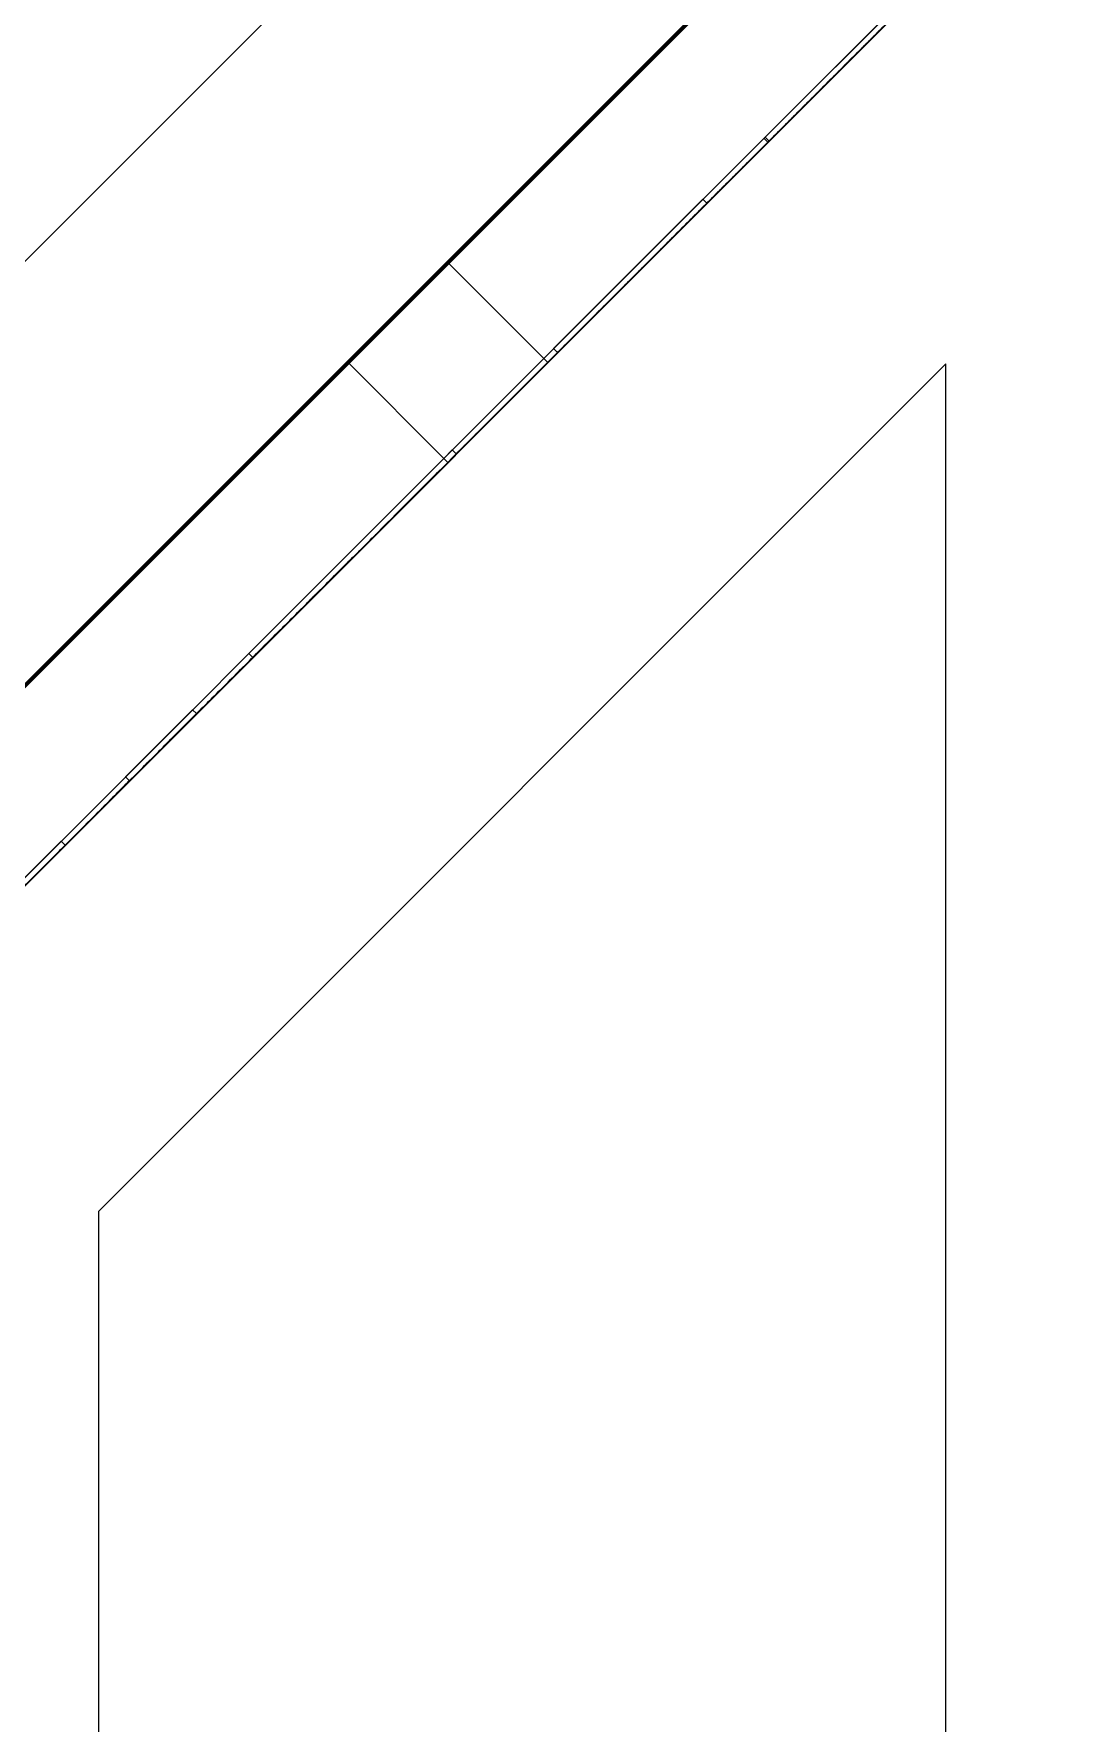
# Model space of a CAD drawing. Header units: millimetres. Extents: x -920231 to -841213, y -17301 to 22361.
# Drawn here: x -877237 to -876870, y -3774 to -3176 of the extents above; entities that cross this region are included whole.
import ezdxf
from ezdxf.xclip import XClip

# ---------------------------------------------------------------- set-up
doc = ezdxf.new("R2010")
doc.units = ezdxf.units.MM
doc.header["$XCLIPFRAME"] = 0
for name, color, linetype, lineweight in [('A-GLAZ-CURT', 2, 'Continuous', 9), ('A-WALL', 5, 'Continuous', 35), ('A-WALL-FNSH', 2, 'Continuous', 35), ('A-WALL-PATT', 1, 'Continuous', 35)]:
    doc.layers.add(name, color=color, linetype=linetype, lineweight=lineweight)
doc.layers.add('A11_ALU.SOLID SHEET', color=2, linetype='Continuous')
pattern_1 = [(45, (0, 0), (-212.13203, 212.13203), []), (135, (0, 0), (-212.13203, -212.13203), [])]

# ---------------------------------------------------------------- blocks, each defined once
blk = doc.blocks.new('PPLS-PP19_Custom Tile Pattern - Custom Tile Pattern-V36-4230-01 ENLARGED MULTI-PURPOSE LEVEL - REFLECTED CEILING PLAN - SHEET 1')
at = {"layer": 'A-GLAZ-CURT'}
for p, q in [((34.85, 0), (139.22, 0)), ((170.29, 0), (245.04, 0)), ((197.58, 0), (211.72, 0)), ((211.72, 0), (197.58, 0)), ((230.06, 0), (300, 0)), ((245.04, 0), (245.04, -2)), ((295.8, 0), (300, 0)), ((300, 0), (300, -2)), ((-300, -2), (300, -2)), ((139.22, -2), (34.85, -2)), ((139.22, 0), (139.22, -2)), ((139.77, 0), (139.77, -2)), ((170.29, -2), (170.29, 0)), ((245.04, -2), (170.29, -2)), ((295.8, -2), (295.8, 0)), ((300, -2), (295.8, -2)), ((300, -2), (300, -50)), ((300, -50), (-300, -50))]:
    blk.add_line(p, q, dxfattribs=at)
for points, knots in [([(87.73, 0), (86.12, 0), (82.19, 0), (74.4, 0), (62.26, 0), (51.85, 0), (43.81, 0), (29.53, 0), (22.25, 0), (20.18, 0), (19.75, 0)], [-7290.843129, -7290.843129, -7290.843129, -7290.843129, -7135.649961, -6924.452779, -6738.82075, -6548.303034, -6314.283804, -6135.05769, -5972.647715, -5918.449129, -5918.449129, -5918.449129, -5918.449129]), ([(136.44, 0), (121.66, 0), (86.93, 0), (51.16, 0), (31.18, 0)], [-106.750556, -106.750556, -106.750556, -106.750556, -59.610984, 0, 0, 0, 0]), ([(36, 0), (39.31, 0), (49.62, 0), (67.08, 0), (81.12, 0), (87.64, 0)], [-131.967423, -131.967423, -131.967423, -131.967423, -118.513713, -97.899267, -78.566461, -78.566461, -78.566461, -78.566461]), ([(36.04, 0), (37.97, 0), (53.86, 0), (71.96, 0), (87.75, 0), (89.21, 0)], [-396.366125, -396.366125, -396.366125, -396.366125, -390.253598, -346.313304, -341.839573, -341.839573, -341.839573, -341.839573]), ([(88.18, 0), (78.19, 0), (60.41, 0), (42.99, 0), (36.05, 0)], [-360.27396, -360.27396, -360.27396, -360.27396, -330.153101, -307.516438, -307.516438, -307.516438, -307.516438]), ([(36.29, 0), (37.77, 0), (48.82, 0), (64.79, 0), (95.91, 0), (121.33, 0), (129.71, 0), (131.81, 0)], [-314.598523, -314.598523, -314.598523, -314.598523, -305.899624, -287.17622, -249.500363, -194.761443, -167.000777, -167.000777, -167.000777, -167.000777]), ([(88.54, 0), (82.16, 0), (71.01, 0), (57.82, 0), (46.51, 0), (41.83, 0), (38.22, 0), (37.25, 0)], [-381.017509, -381.017509, -381.017509, -381.017509, -357.622665, -341.267687, -334.000314, -326.15566, -321.97841, -321.97841, -321.97841, -321.97841]), ([(152.49, 0), (149.18, 0), (137.03, 0), (114.98, 0), (94.66, 0), (89.21, 0)], [-484.335931, -484.335931, -484.335931, -484.335931, -458.593899, -401.860199, -381.84311, -381.84311, -381.84311, -381.84311]), ([(103.09, 0), (101.08, 0), (96.47, 0), (91.81, 0), (89.21, 0)], [-375.435014, -375.435014, -375.435014, -375.435014, -369.147452, -361.30946, -361.30946, -361.30946, -361.30946]), ([(89.22, 0), (93.64, 0), (105.9, 0), (116.36, 0), (128.82, 0), (129.02, 0), (129.02, 0)], [-76.995484, -76.995484, -76.995484, -76.995484, -63.759246, -39.050993, -35.895543, -35.445596, -35.445596, -35.445596, -35.445596]), ([(112.96, 0), (110.69, 0), (104.85, 0), (95.62, 0), (91.97, 0), (90.37, 0)], [-8062.814755, -8062.814755, -8062.814755, -8062.814755, -7723.759874, -7531.75727, -7376.617754, -7376.617754, -7376.617754, -7376.617754]), ([(90.69, 0), (106.62, 0), (122.52, 0), (138.28, 0), (138.53, 0)], [-340.322825, -340.322825, -340.322825, -340.322825, -291.370682, -290.5735, -290.5735, -290.5735, -290.5735]), ([(94.4, 0), (94.4, 0), (94.64, 0), (99.11, 0), (108.97, 0), (120.79, 0), (139.94, 0), (163.31, 0), (182.58, 0), (190.08, 0), (190.96, 0)], [-2348.345796, -2348.345796, -2348.345796, -2348.345796, -2310.419338, -2233.599744, -2052.234781, -1843.028543, -1530.39897, -1095.004608, -529.74427, -444.513857, -444.513857, -444.513857, -444.513857]), ([(129.02, 0), (129, 0), (124.41, 0), (122.35, 0), (114.96, 0), (108.04, 0), (103.09, 0)], [-35.354907, -35.354907, -35.354907, -35.354907, -31.430235, -22.807238, -15.488593, 0, 0, 0, 0]), ([(113.66, 0), (112.64, 0), (111.06, 0), (105.66, 0), (105.23, 0), (105.23, 0)], [-9177.88488, -9177.88488, -9177.88488, -9177.88488, -9012.77275, -8966.157302, -8929.495943, -8929.495943, -8929.495943, -8929.495943]), ([(105.26, 0), (105.52, 0), (109.64, 0), (111.59, 0), (112.42, 0)], [-8920.561005, -8920.561005, -8920.561005, -8920.561005, -8814.835624, -8663.23713, -8663.23713, -8663.23713, -8663.23713]), ([(152.98, 0), (152.7, 0), (149.33, 0), (143.29, 0), (134.04, 0), (126.24, 0), (119.33, 0), (116.6, 0), (115.28, 0)], [-10121.405756, -10121.405756, -10121.405756, -10121.405756, -10098.273015, -9847.788484, -9677.714971, -9567.007022, -9453.21225, -9263.659506, -9263.659506, -9263.659506, -9263.659506]), ([(190.71, 0), (188.01, 0), (182.03, 0), (171, 0), (161.95, 0), (161.28, 0), (158.35, 0), (157.85, 0), (157.77, 0)], [-11493.799757, -11493.799757, -11493.799757, -11493.799757, -11105.624034, -10839.086983, -10768.332124, -10666.779182, -10580.760289, -10550.278881, -10550.278881, -10550.278881, -10550.278881]), ([(189.89, 0), (182.86, 0), (172.27, 0), (159.34, 0), (158.33, 0), (158.3, 0)], [-169.61003, -169.61003, -169.61003, -169.61003, -143.776725, -129.632772, -123.352749, -123.352749, -123.352749, -123.352749]), ([(160.63, 0), (162.13, 0), (166.04, 0), (174.15, 0), (183.04, 0), (190.26, 0), (190.69, 0)], [-107.933655, -107.933655, -107.933655, -107.933655, -87.660824, -65.295536, -41.623857, -40.167534, -40.167534, -40.167534, -40.167534]), ([(190.28, 0), (189.13, 0), (182.21, 0), (175.3, 0), (169.49, 0)], [-166.342806, -166.342806, -166.342806, -166.342806, -162.427601, -142.916156, -142.916156, -142.916156, -142.916156]), ([(170.29, 0), (170.39, 0), (171.48, 0), (172.17, 0), (172.45, 0)], [-59.471458, -59.471458, -59.471458, -59.471458, -56.742688, -29.735729, -29.735729, -29.735729, -29.735729]), ([(172.07, 0), (177.66, 0), (183.75, 0), (189.94, 0), (190.38, 0)], [-255.364076, -255.364076, -255.364076, -255.364076, -237.955587, -236.622756, -236.622756, -236.622756, -236.622756]), ([(300, 0), (286.53, 0), (254.22, 0), (216.08, 0), (195.5, 0), (190.79, 0)], [-285.253232, -285.253232, -285.253232, -285.253232, -244.693688, -187.987675, -170.708649, -170.708649, -170.708649, -170.708649]), ([(190.8, 0), (194.85, 0), (201.47, 0), (207.47, 0), (213.96, 0), (215.11, 0)], [-236.200981, -236.200981, -236.200981, -236.200981, -223.92608, -215.862851, -208.75215, -208.75215, -208.75215, -208.75215]), ([(215.22, 0), (214.62, 0), (210.55, 0), (204.7, 0), (195.9, 0), (190.8, 0)], [-203.825446, -203.825446, -203.825446, -203.825446, -198.527383, -184.406837, -166.942608, -166.942608, -166.942608, -166.942608]), ([(192.13, 0), (196.39, 0), (209.6, 0), (219.42, 0), (230.06, 0)], [-38.547734, -38.547734, -38.547734, -38.547734, -24.459831, 0, 0, 0, 0]), ([(192.31, 0), (193.21, 0), (194.15, 0), (194.69, 0), (194.79, 0)], [-397.682353, -397.682353, -397.682353, -397.682353, -295.064701, -265.121568, -265.121568, -265.121568, -265.121568]), ([(219.84, 0), (220.8, 0), (227.72, 0), (240.28, 0), (245.04, 0)], [-10674.31991, -10674.31991, -10674.31991, -10674.31991, -10511.382485, -9932.504441, -9932.504441, -9932.504441, -9932.504441]), ([(300, 0), (288.22, 0), (262, 0), (232.23, 0), (221.93, 0), (220.47, 0)], [-12528.858583, -12528.858583, -12528.858583, -12528.858583, -11905.454923, -11162.864862, -10952.500711, -10952.500711, -10952.500711, -10952.500711]), ([(284.78, 0), (284.83, 0), (285.23, 0), (287.47, 0), (293.59, 0), (297.76, 0), (300, 0)], [-4096.535135, -4096.535135, -4096.535135, -4096.535135, -4053.389046, -3959.664717, -3862.421465, -3746.95702, -3746.95702, -3746.95702, -3746.95702]), ([(295.8, 0), (294.18, 0), (290.94, 0), (286.68, 0), (285.79, 0)], [-4679.165325, -4679.165325, -4679.165325, -4679.165325, -4358.271401, -4213.061173, -4213.061173, -4213.061173, -4213.061173])]:
    blk.add_open_spline(points, degree=3, knots=knots, dxfattribs=at)
for points in [[(87.16, 0), (87.65, 0), (88.23, 0), (88.86, 0)], [(90.82, 0), (91.49, 0), (92.15, 0), (92.75, 0)], [(165.59, 0), (162.64, 0), (158.7, 0), (153.52, 0)], [(157.9, 0), (157, 0), (155.38, 0), (153.53, 0)]]:
    blk.add_open_spline(points, degree=3, dxfattribs=at)
blk = doc.blocks.new('PPLS-PP19_Custom Tile Pattern - Custom Tile Pattern-V37-4230-01 ENLARGED MULTI-PURPOSE LEVEL - REFLECTED CEILING PLAN - SHEET 1')
at = {"layer": 'A-GLAZ-CURT'}
for p, q in [((-300, 0), (-202.31, 0)), ((-300, -2), (-300, 0)), ((-291.48, 0), (-277.34, 0)), ((-277.34, 0), (-291.48, 0)), ((-220.73, 0), (-211.6, 0)), ((-211.6, 0), (-220.73, 0)), ((-206.74, 0), (-211.59, 0)), ((-211.07, 0), (-206.59, 0)), ((-206.59, 0), (-211.07, 0)), ((-202.31, 0), (-202.31, -2)), ((-174.21, 0), (-140.66, 0)), ((-140.66, 0), (-140.66, -2)), ((-108.4, 0), (-81.66, 0)), ((-108.4, -2), (-108.4, 0)), ((-300, -2), (300, -2)), ((-300, -50), (-300, -2)), ((-202.31, -2), (-300, -2)), ((-174.21, -2), (-174.21, 0)), ((-140.66, -2), (-174.21, -2)), ((-81.66, -2), (-108.4, -2)), ((300, -50), (-300, -50))]:
    blk.add_line(p, q, dxfattribs=at)
at = {"layer": 'A-GLAZ-CURT', "flags": 128}
for points in [[(-300, 0), (-291.7, 0), (-283.58, 0), (-275.62, 0), (-267.8, 0), (-260.12, 0), (-252.56, 0), (-245.12, 0), (-237.77, 0), (-230.5, 0), (-223.32, 0), (-216.2, 0), (-209.18, 0), (-202.31, 0)], [(-213.02, 0), (-219.49, 0), (-226.14, 0), (-232.95, 0), (-239.91, 0), (-247.01, 0), (-254.25, 0), (-261.61, 0), (-269.09, 0), (-276.68, 0), (-284.36, 0), (-292.14, 0), (-300, 0)], [(-174.21, 0), (-178.96, 0), (-183.97, 0), (-189.27, 0), (-194.85, 0), (-200.68, 0), (-206.03, 0)]]:
    blk.add_lwpolyline(points, dxfattribs=at)
at = {"layer": 'A-GLAZ-CURT'}
for points, knots in [([(-300, 0), (-284.65, 0), (-253.15, 0), (-226.14, 0), (-213.02, 0)], [-5323.127839, -5323.127839, -5323.127839, -5323.127839, -4502.809032, -3604.76485, -3604.76485, -3604.76485, -3604.76485]), ([(-212.4, 0), (-212.99, 0), (-234.51, 0), (-262.56, 0), (-294.48, 0), (-300, 0)], [-15171.720145, -15171.720145, -15171.720145, -15171.720145, -15131.813646, -13729.592194, -13439.944408, -13439.944408, -13439.944408, -13439.944408]), ([(-153.74, 0), (-155.46, 0), (-160.55, 0), (-174.02, 0), (-185.59, 0), (-209.77, 0), (-232.01, 0), (-255.22, 0), (-261.45, 0), (-263.63, 0), (-263.99, 0)], [-2390.795538, -2390.795538, -2390.795538, -2390.795538, -2237.412286, -2029.680487, -1755.085331, -1400.429864, -858.079193, -543.655514, -208.940337, -132.821974, -132.821974, -132.821974, -132.821974]), ([(-255.81, 0), (-252.63, 0), (-241.03, 0), (-226.11, 0), (-216.2, 0), (-212.94, 0)], [-5645.734042, -5645.734042, -5645.734042, -5645.734042, -5413.335975, -5017.494783, -4839.200608, -4839.200608, -4839.200608, -4839.200608]), ([(-207.11, 0), (-212.29, 0), (-220.02, 0), (-231.26, 0), (-233.46, 0), (-234, 0)], [-1252.005263, -1252.005263, -1252.005263, -1252.005263, -978.033455, -846.069444, -682.911962, -682.911962, -682.911962, -682.911962]), ([(-232.31, 0), (-231.42, 0), (-229.52, 0), (-225.3, 0), (-223.63, 0)], [-341.455981, -341.455981, -341.455981, -341.455981, -119.536984, 0, 0, 0, 0]), ([(-223.63, 0), (-219.39, 0), (-206.17, 0), (-188.58, 0), (-169.32, 0), (-158.52, 0), (-152.88, 0)], [-5463.295695, -5463.295695, -5463.295695, -5463.295695, -5161.076232, -4739.070012, -4465.409639, -4164.707896, -4164.707896, -4164.707896, -4164.707896]), ([(-211.59, 0), (-198.93, 0), (-173.34, 0), (-151.15, 0), (-140.66, 0)], [-3572.016966, -3572.016966, -3572.016966, -3572.016966, -2700.551212, -1671.606487, -1671.606487, -1671.606487, -1671.606487]), ([(-206.04, 0), (-205.09, 0), (-198.18, 0), (-185.8, 0), (-172.42, 0), (-160.64, 0), (-158.69, 0)], [-4716.361958, -4716.361958, -4716.361958, -4716.361958, -4666.091899, -4349.945572, -4000.813434, -3879.041757, -3879.041757, -3879.041757, -3879.041757]), ([(-133.82, 0), (-135.51, 0), (-137.8, 0), (-149.31, 0), (-162.01, 0), (-177.91, 0), (-193.9, 0), (-203.17, 0), (-206.04, 0)], [-2731.647847, -2731.647847, -2731.647847, -2731.647847, -2418.507304, -2308.929706, -2113.765672, -1763.376603, -1422.553702, -1270.901914, -1270.901914, -1270.901914, -1270.901914]), ([(-108.4, 0), (-116.54, 0), (-130.83, 0), (-146.65, 0), (-152.88, 0)], [-17961.803277, -17961.803277, -17961.803277, -17961.803277, -17136.203329, -16630.403093, -16630.403093, -16630.403093, -16630.403093]), ([(-148.24, 0), (-148.94, 0), (-150.06, 0), (-152.16, 0), (-152.71, 0)], [-2656.439487, -2656.439487, -2656.439487, -2656.439487, -2477.344047, -2423.008489, -2423.008489, -2423.008489, -2423.008489]), ([(-152.01, 0), (-146.22, 0), (-136.84, 0), (-128.08, 0), (-125.44, 0), (-124.73, 0)], [-4149.119819, -4149.119819, -4149.119819, -4149.119819, -3839.893365, -3647.167523, -3541.024987, -3541.024987, -3541.024987, -3541.024987]), ([(-118.78, 0), (-121.86, 0), (-126.28, 0), (-136.96, 0), (-147.46, 0), (-150.03, 0), (-150.57, 0)], [-5938.474035, -5938.474035, -5938.474035, -5938.474035, -5700.061948, -5508.838257, -5298.784692, -5196.16478, -5196.16478, -5196.16478, -5196.16478]), ([(-150.34, 0), (-150.07, 0), (-147.75, 0), (-142.6, 0), (-127.26, 0), (-113.24, 0), (-106.77, 0), (-105.23, 0)], [-4948.728362, -4948.728362, -4948.728362, -4948.728362, -4883.323924, -4440.880425, -4054.690705, -3793.097032, -3711.546272, -3711.546272, -3711.546272, -3711.546272]), ([(-104.46, 0), (-105.96, 0), (-117.68, 0), (-130.52, 0), (-147.74, 0), (-149.07, 0)], [-7084.592314, -7084.592314, -7084.592314, -7084.592314, -7004.680444, -6449.282163, -6277.220794, -6277.220794, -6277.220794, -6277.220794]), ([(-148.23, 0), (-146.94, 0), (-141.68, 0), (-139.19, 0), (-137.8, 0)], [-6162.058746, -6162.058746, -6162.058746, -6162.058746, -6017.569127, -5695.996646, -5695.996646, -5695.996646, -5695.996646]), ([(-137.88, 0), (-140.56, 0), (-144.54, 0), (-146.3, 0), (-146.79, 0)], [-3187.727384, -3187.727384, -3187.727384, -3187.727384, -2919.378265, -2789.261461, -2789.261461, -2789.261461, -2789.261461]), ([(-146.69, 0), (-146.59, 0), (-145.49, 0), (-135.69, 0), (-128.29, 0), (-125.15, 0)], [-420.34245, -420.34245, -420.34245, -420.34245, -406.956646, -290.263673, 0, 0, 0, 0]), ([(-104.72, 0), (-111.88, 0), (-123.44, 0), (-137.71, 0), (-143.86, 0), (-145.56, 0)], [-1331.084425, -1331.084425, -1331.084425, -1331.084425, -945.742622, -741.901385, -560.4566, -560.4566, -560.4566, -560.4566]), ([(-134.77, 0), (-134.18, 0), (-132.42, 0), (-128.78, 0), (-126.5, 0)], [-5463.506987, -5463.506987, -5463.506987, -5463.506987, -5364.112219, -5231.017328, -5231.017328, -5231.017328, -5231.017328]), ([(-127.41, 0), (-131.63, 0), (-133.13, 0), (-134.06, 0), (-134.11, 0)], [-8540.990293, -8540.990293, -8540.990293, -8540.990293, -8266.114998, -8251.085632, -8251.085632, -8251.085632, -8251.085632]), ([(-120.13, 0), (-120.14, 0), (-120.24, 0), (-121.3, 0), (-129.25, 0), (-133.82, 0)], [-2933.992132, -2933.992132, -2933.992132, -2933.992132, -2920.575025, -2840.280255, -2731.647847, -2731.647847, -2731.647847, -2731.647847]), ([(-133.03, 0), (-132.24, 0), (-129.11, 0), (-119.93, 0), (-109.01, 0), (-104.46, 0)], [-7526.323981, -7526.323981, -7526.323981, -7526.323981, -7293.749979, -6839.55839, -6521.896306, -6521.896306, -6521.896306, -6521.896306]), ([(-113.44, 0), (-113.46, 0), (-114.06, 0), (-119.73, 0), (-125.43, 0), (-127.03, 0), (-127.41, 0)], [-323.250712, -323.250712, -323.250712, -323.250712, -282.672656, -98.539552, -24.539552, 0, 0, 0, 0]), ([(-126.5, 0), (-122.44, 0), (-114.99, 0), (-107.93, 0), (-105.37, 0)], [-5231.017328, -5231.017328, -5231.017328, -5231.017328, -4994.692869, -4857.373233, -4857.373233, -4857.373233, -4857.373233]), ([(-125.15, 0), (-124.93, 0), (-121.96, 0), (-114.07, 0), (-106.68, 0), (-104.45, 0)], [-3362.7396, -3362.7396, -3362.7396, -3362.7396, -3342.215224, -3074.362186, -2956.936273, -2956.936273, -2956.936273, -2956.936273]), ([(-36.33, 0), (-36.43, 0), (-37.27, 0), (-45.02, 0), (-46.13, 0), (-60.59, 0), (-81.23, 0), (-99.51, 0), (-114.02, 0), (-117.28, 0), (-118.78, 0)], [-1855.773136, -1855.773136, -1855.773136, -1855.773136, -1810.870157, -1672.078046, -1405.135169, -1060.00838, -740.068933, -229.489605, -116.330425, 0, 0, 0, 0]), ([(-104.49, 0), (-106.12, 0), (-112.21, 0), (-116.79, 0), (-117.66, 0)], [-1593.537039, -1593.537039, -1593.537039, -1593.537039, -1433.981041, -969.752135, -969.752135, -969.752135, -969.752135]), ([(-115.82, 0), (-114.96, 0), (-110.41, 0), (-96.78, 0), (-71.33, 0), (-50.96, 0), (-36.08, 0), (-35.44, 0)], [-5724.064692, -5724.064692, -5724.064692, -5724.064692, -5430.283136, -5103.229623, -4799.173296, -4065.652676, -4032.825456, -4032.825456, -4032.825456, -4032.825456]), ([(-106.06, 0), (-107.77, 0), (-111.24, 0), (-113.27, 0), (-114.09, 0)], [-608.943052, -608.943052, -608.943052, -608.943052, -501.969187, -365.365831, -365.365831, -365.365831, -365.365831]), ([(-94.17, 0), (-94.92, 0), (-98.49, 0), (-102.04, 0), (-104.55, 0)], [-829.02374, -829.02374, -829.02374, -829.02374, -789.402658, -639.687606, -639.687606, -639.687606, -639.687606]), ([(-104.46, 0), (-98.89, 0), (-88.48, 0), (-75.26, 0), (-68.41, 0), (-65.12, 0), (-63.63, 0)], [-3697.89658, -3697.89658, -3697.89658, -3697.89658, -3402.597032, -3144.956779, -3050.982048, -2969.237017, -2969.237017, -2969.237017, -2969.237017]), ([(-104.45, 0), (-98.91, 0), (-83.94, 0), (-63.44, 0), (-54.4, 0), (-48.53, 0), (-30.79, 0), (-20.28, 0), (-7.06, 0), (-2.85, 0)], [-4840.804774, -4840.804774, -4840.804774, -4840.804774, -4542.524482, -4008.285538, -3689.699207, -3546.54457, -3315.260113, -2864.387349, -2634.000427, -2634.000427, -2634.000427, -2634.000427]), ([(-94.16, 0), (-96.82, 0), (-100.22, 0), (-103.74, 0), (-104.45, 0)], [-1526.481491, -1526.481491, -1526.481491, -1526.481491, -1374.161226, -1335.798145, -1335.798145, -1335.798145, -1335.798145]), ([(-35.42, 0), (-40.78, 0), (-54.62, 0), (-76.81, 0), (-96.3, 0), (-104.11, 0)], [-8465.444616, -8465.444616, -8465.444616, -8465.444616, -8073.216054, -7508.296369, -7090.9346, -7090.9346, -7090.9346, -7090.9346]), ([(-104.02, 0), (-100.09, 0), (-91.72, 0), (-84.96, 0), (-81.66, 0)], [-6511.65767, -6511.65767, -6511.65767, -6511.65767, -6236.997189, -5931.848349, -5931.848349, -5931.848349, -5931.848349]), ([(-103.63, 0), (-102.87, 0), (-100.23, 0), (-97.63, 0), (-95.78, 0)], [-2942.39715, -2942.39715, -2942.39715, -2942.39715, -2902.289527, -2802.283, -2802.283, -2802.283, -2802.283]), ([(-94.16, 0), (-91.05, 0), (-82.63, 0), (-71.67, 0), (-65.93, 0), (-65.07, 0)], [-2773.300719, -2773.300719, -2773.300719, -2773.300719, -2605.247022, -2322.099534, -2241.8264, -2241.8264, -2241.8264, -2241.8264]), ([(-63.81, 0), (-70.01, 0), (-80.06, 0), (-89.93, 0), (-92.93, 0)], [-2747.631049, -2747.631049, -2747.631049, -2747.631049, -2193.204658, -1939.50427, -1939.50427, -1939.50427, -1939.50427]), ([(-35.4, 0), (-37.13, 0), (-43.79, 0), (-56.24, 0), (-74.37, 0), (-86.11, 0), (-92.84, 0)], [-1911.53424, -1911.53424, -1911.53424, -1911.53424, -1792.521578, -1466.981642, -1208.454564, -852.520273, -852.520273, -852.520273, -852.520273])]:
    blk.add_open_spline(points, degree=3, knots=knots, dxfattribs=at)
for points in [[(-153.46, 0), (-171.06, 0), (-190.44, 0), (-211.61, 0)], [(-210.81, 0), (-209.38, 0), (-207.92, 0), (-206.47, 0)], [(-146.49, 0), (-144.76, 0), (-142.55, 0), (-138.62, 0)], [(-116.45, 0), (-115.91, 0), (-115.29, 0), (-114.71, 0)], [(-94.19, 0), (-97.56, 0), (-100.8, 0), (-103.78, 0)], [(-86.16, 0), (-88.54, 0), (-90.94, 0), (-93.38, 0)]]:
    blk.add_open_spline(points, degree=3, dxfattribs=at)
blk = doc.blocks.new('*U1512')
at = {"layer": 'A11_ALU.SOLID SHEET', "linetype": 'ByBlock'}
blk.add_lwpolyline([(-132232, -6871.76), (-132532, -7171.76), (-132532, -7944.5), (-132232, -7944.5)], close=True, dxfattribs=at)

msp = doc.modelspace()

# ---------------------------------------------------------------- block references
ref = msp.add_blockref('*U1512', (-744682.37, 3579.02))
XClip(ref).set_block_clipping_path([(-170955.001718735, -20880.0077451951), (-101425.4223389953, 14393.0014498747)])

# ---------------------------------------------------------------- next in the draw order: hatches: boundary and pattern name
at = {"layer": 'A-WALL-PATT', "lineweight": 9}
h = msp.add_hatch(dxfattribs=at)
h.set_pattern_fill('FP_2', color=256, style=0, pattern_type=2)
h.set_pattern_definition([(45, (0, 0), (-84.852814, 84.852814), [])])
h.paths.add_polyline_path([(-881289.54, -7455.78), (-870754.74, 3079.02), (-871037.59, 3079.02), (-881572.39, -7455.78)])
h = msp.add_hatch(dxfattribs=at)
h.set_pattern_fill('FP_3', color=256, style=0, pattern_type=2)
h.set_pattern_definition(pattern_1)
h.paths.add_polyline_path([(-881268.83, -7505.78), (-870734.03, 3029.02), (-870804.74, 3029.02), (-881339.54, -7505.78)])
h = msp.add_hatch(dxfattribs=at)
h.set_pattern_fill('FP_3', color=256, style=0, pattern_type=2)
h.set_pattern_definition(pattern_1)
h.paths.add_polyline_path([(-881289.54, -7455.78), (-881218.83, -7455.78), (-870734.03, 3029.02), (-870804.74, 3029.02), (-880711.94, -6878.17)])

# ---------------------------------------------------------------- next in the draw order: linework, layer by layer
at = {"layer": 'A-WALL', "color": 7, "lineweight": 70}
for p, q in [((-870804.74, 3029.02), (-881289.54, -7455.78)), ((-881289.54, -7455.78), (-870804.74, 3029.02)), ((-881289.54, -7455.78), (-870804.74, 3029.02))]:
    msp.add_line(p, q, dxfattribs=at)
at = {"layer": 'A-WALL-FNSH', "color": 250}
for q in [(-881268.83, -7505.78), (-881218.83, -7455.78)]:
    msp.add_line((-870734.03, 3029.02), q, dxfattribs=at)

# ---------------------------------------------------------------- next in the draw order: block references
at = {"layer": 'A-GLAZ-CURT', "rotation": 224.9999999999958}
for name, p in [('PPLS-PP19_Custom Tile Pattern - Custom Tile Pattern-V36-4230-01 ENLARGED MULTI-PURPOSE LEVEL - REFLECTED CEILING PLAN - SHEET 1', (-876878.54, -3115.49)), ('PPLS-PP19_Custom Tile Pattern - Custom Tile Pattern-V37-4230-01 ENLARGED MULTI-PURPOSE LEVEL - REFLECTED CEILING PLAN - SHEET 1', (-877302.8, -3539.75))]:
    msp.add_blockref(name, p, dxfattribs=at)

doc.saveas('drawing.dxf')
